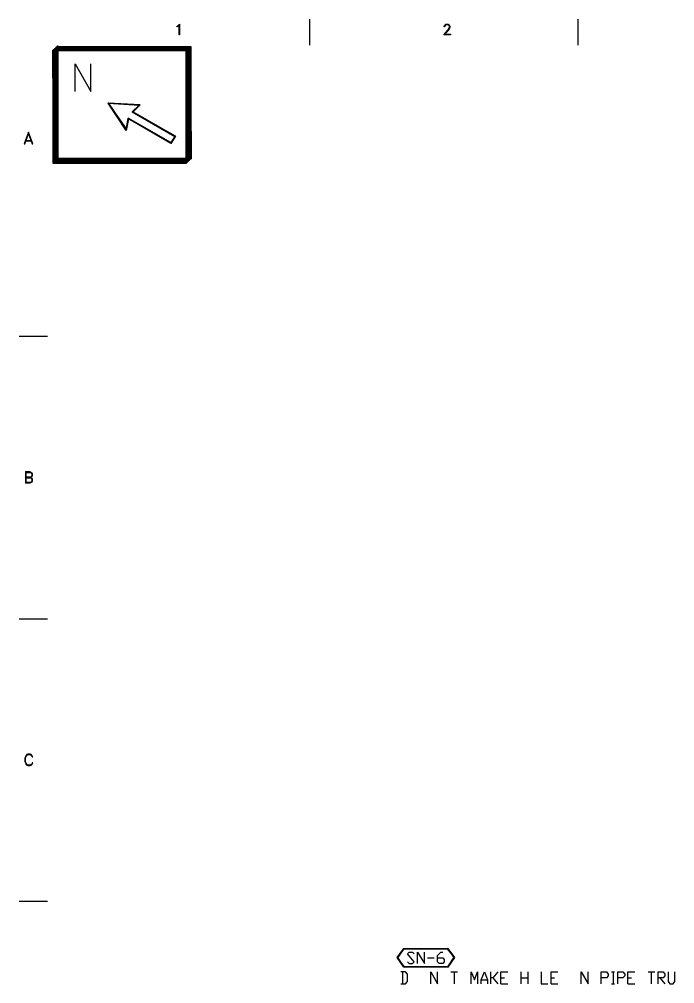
# Model space of a CAD drawing. Header units: millimetres. Extents: x 43 to 817, y 0 to 715.
# Drawn here: x 42.9 to 261.5, y 393.5 to 715.4 of the extents above; entities that cross this region are included whole.
import ezdxf

# ---------------------------------------------------------------- set-up
doc = ezdxf.new("R2010")
doc.units = ezdxf.units.MM
doc.layers.add('DIAGRAM', color=4, linetype='Continuous')

msp = doc.modelspace()

# ---------------------------------------------------------------- linework, layer by layer
at = {"layer": 'DIAGRAM'}
for p, q in [((139.84, 706.72), (139.84, 715.36)), ((229.36, 706.72), (229.36, 715.36)), ((95.44, 712.96), (95.8, 713.2)), ((95.8, 712.96), (95.44, 712.84)), ((95.44, 712.84), (95.44, 712.96)), ((95.8, 713.2), (96.28, 713.68)), ((96.16, 713.32), (95.8, 712.96)), ((96.16, 710.2), (96.16, 713.32)), ((96.28, 713.68), (96.28, 710.2)), ((184.48, 710.2), (185.92, 711.88)), ((184.6, 712.96), (184.72, 713.32)), ((184.6, 712.84), (184.6, 712.96)), ((184.72, 712.84), (184.6, 712.84)), ((186.04, 711.88), (184.6, 710.2)), ((184.72, 713.32), (184.96, 713.56)), ((184.96, 713.32), (184.72, 712.96)), ((184.72, 712.96), (184.72, 712.84)), ((184.96, 713.56), (185.2, 713.68)), ((185.2, 713.56), (184.96, 713.32)), ((185.2, 713.68), (185.92, 713.68)), ((185.92, 713.56), (185.2, 713.56)), ((185.92, 713.68), (186.28, 713.56)), ((186.28, 713.32), (185.92, 713.56)), ((185.92, 711.88), (186.28, 712.36)), ((186.4, 712.36), (186.04, 711.88)), ((186.28, 713.56), (186.4, 713.32)), ((186.4, 712.96), (186.28, 713.32)), ((186.28, 712.36), (186.4, 712.72)), ((186.4, 713.32), (186.52, 712.96)), ((186.4, 712.72), (186.4, 712.96)), ((186.52, 712.72), (186.4, 712.36)), ((186.52, 712.96), (186.52, 712.72)), ((96.28, 710.2), (96.16, 710.2)), ((186.76, 710.2), (184.48, 710.2)), ((184.6, 710.44), (186.76, 710.44)), ((186.76, 710.44), (186.76, 710.2)), ((54.28, 667.48), (54.04, 705.04)), ((54.04, 705.04), (54.04, 667.36)), ((54.28, 667.48), (54.04, 705.04)), ((54.04, 705.04), (54.28, 704.8)), ((54.04, 705.04), (54.28, 704.8)), ((99.04, 705.04), (54.04, 705.04)), ((54.28, 704.8), (99.04, 705.04)), ((54.28, 704.8), (99.04, 705.04)), ((54.64, 667.84), (54.52, 705.4)), ((54.52, 705.4), (54.52, 667.72)), ((54.64, 667.84), (54.52, 705.4)), ((54.52, 705.4), (54.64, 705.16)), ((54.52, 705.4), (54.64, 705.16)), ((99.4, 705.4), (54.52, 705.4)), ((54.64, 705.16), (99.4, 705.4)), ((54.64, 705.16), (99.4, 705.4)), ((54.64, 705.16), (54.64, 667.84)), ((99.28, 705.16), (54.64, 705.16)), ((55, 668.2), (54.88, 705.76)), ((54.88, 705.76), (54.88, 668.08)), ((55, 668.2), (54.88, 705.76)), ((54.88, 705.76), (55, 705.64)), ((54.88, 705.76), (55, 705.64)), ((99.76, 705.76), (54.88, 705.76)), ((55, 705.64), (99.76, 705.76)), ((55, 705.64), (99.76, 705.76)), ((55, 705.64), (55, 668.2)), ((99.64, 705.64), (55, 705.64)), ((55.36, 668.56), (55.24, 706.12)), ((55.24, 706.12), (55.24, 668.44)), ((55.36, 668.56), (55.24, 706.12)), ((55.24, 706.12), (55.36, 706)), ((55.24, 706.12), (55.36, 706)), ((100.24, 706.12), (55.24, 706.12)), ((55.36, 706), (100.24, 706.12)), ((55.36, 706), (100.24, 706.12)), ((55.36, 706), (55.36, 668.56)), ((100, 706), (55.36, 706)), ((55.72, 669.04), (55.6, 706.48)), ((55.6, 706.48), (55.6, 668.8)), ((55.72, 669.04), (55.6, 706.48)), ((55.6, 706.48), (55.72, 706.48)), ((55.72, 706.48), (55.72, 669.04)), ((99.04, 705.04), (98.92, 704.8)), ((99.04, 705.04), (98.92, 704.8)), ((99.04, 667.72), (99.04, 705.04)), ((99.4, 705.4), (99.28, 705.16)), ((99.4, 705.4), (99.28, 705.16)), ((99.28, 705.16), (99.4, 668.08)), ((99.28, 705.16), (99.4, 668.08)), ((99.28, 668.2), (99.28, 705.16)), ((99.4, 668.08), (99.4, 705.4)), ((99.76, 705.76), (99.64, 705.64)), ((99.76, 705.76), (99.64, 705.64)), ((99.64, 705.64), (99.76, 668.44)), ((99.64, 705.64), (99.76, 668.44)), ((99.64, 668.56), (99.64, 705.64)), ((99.76, 668.44), (99.76, 705.76)), ((100.24, 706.12), (100, 706)), ((100.24, 706.12), (100, 706)), ((100, 706), (100.24, 668.8)), ((100, 706), (100.24, 668.8)), ((100, 669.04), (100, 706)), ((100.24, 668.8), (100.24, 706.12)), ((54.28, 704.8), (54.28, 667.48)), ((98.92, 704.8), (54.28, 704.8)), ((98.68, 704.56), (98.56, 704.56)), ((98.56, 704.56), (98.68, 667.36)), ((98.56, 704.56), (98.68, 667.36)), ((98.56, 667.48), (98.56, 704.56)), ((98.68, 667.36), (98.68, 704.56)), ((98.92, 704.8), (99.04, 667.72)), ((98.92, 704.8), (99.04, 667.72)), ((98.92, 667.84), (98.92, 704.8)), ((61.48, 691.24), (61.48, 700.48)), ((61.48, 700.48), (66.76, 691.24)), ((66.76, 691.24), (66.76, 700.48)), ((72.64, 687.52), (72.52, 687.4)), ((72.52, 687.4), (72.64, 687.52)), ((72.52, 687.4), (78.52, 678.76)), ((72.52, 687.4), (78.52, 678.76)), ((78.52, 678.28), (72.52, 687.4)), ((83.2, 686.8), (72.52, 687.4)), ((72.52, 687.4), (82.84, 686.68)), ((83.2, 686.8), (72.52, 687.4)), ((78.52, 678.76), (72.64, 687.52)), ((72.64, 687.52), (83.2, 686.8)), ((82.84, 686.68), (80.56, 684.52)), ((83.2, 686.8), (80.92, 684.52)), ((80.92, 684.52), (82.84, 686.68)), ((80.92, 684.52), (82.84, 686.68)), ((82.84, 686.68), (83.2, 686.8)), ((82.84, 686.68), (83.2, 686.8)), ((78.52, 678.28), (79.24, 682.36)), ((79.24, 682.36), (78.52, 678.76)), ((78.52, 678.28), (79.24, 682.36)), ((79.24, 682.36), (79.36, 682.12)), ((79.24, 682.36), (79.36, 682.12)), ((93.4, 674.2), (79.24, 682.36)), ((94.96, 676.36), (80.56, 684.52)), ((80.56, 684.52), (94.72, 676.24)), ((94.96, 676.36), (80.56, 684.52)), ((80.56, 684.52), (80.92, 684.52)), ((80.56, 684.52), (80.92, 684.52)), ((80.92, 684.52), (94.96, 676.36)), ((79.36, 682.12), (78.52, 678.28)), ((79.36, 682.12), (93.4, 674.2)), ((79.36, 682.12), (93.4, 674.2)), ((93.4, 673.96), (79.36, 682.12)), ((46, 677.68), (44.56, 673.84)), ((44.68, 673.84), (46, 677.08)), ((47.44, 673.84), (46, 677.68)), ((46, 677.08), (47.2, 673.84)), ((78.52, 678.76), (78.52, 678.28)), ((78.52, 678.76), (78.52, 678.28)), ((94.96, 676.36), (93.4, 673.96)), ((93.4, 673.96), (94.72, 676.24)), ((94.72, 676.24), (93.4, 674.2)), ((93.4, 673.96), (94.72, 676.24)), ((94.72, 676.24), (94.96, 676.36)), ((94.72, 676.24), (94.96, 676.36)), ((44.56, 673.84), (44.68, 673.84)), ((44.92, 674.8), (47.08, 674.8)), ((45.04, 674.92), (46.84, 674.92)), ((47.2, 673.84), (47.44, 673.84)), ((93.4, 674.2), (93.4, 673.96)), ((93.4, 674.2), (93.4, 673.96)), ((98.56, 667.48), (54.04, 667.36)), ((98.56, 667.48), (54.04, 667.36)), ((54.04, 667.36), (54.28, 667.48)), ((54.04, 667.36), (54.28, 667.48)), ((54.04, 667.36), (98.68, 667.36)), ((54.28, 667.48), (98.56, 667.48)), ((98.92, 667.84), (54.52, 667.72)), ((98.92, 667.84), (54.52, 667.72)), ((54.52, 667.72), (54.64, 667.84)), ((54.52, 667.72), (54.64, 667.84)), ((54.52, 667.72), (99.04, 667.72)), ((54.64, 667.84), (98.92, 667.84)), ((99.28, 668.2), (54.88, 668.08)), ((99.28, 668.2), (54.88, 668.08)), ((54.88, 668.08), (55, 668.2)), ((54.88, 668.08), (55, 668.2)), ((54.88, 668.08), (99.4, 668.08)), ((55, 668.2), (99.28, 668.2)), ((99.64, 668.56), (55.24, 668.44)), ((99.64, 668.56), (55.24, 668.44)), ((55.24, 668.44), (55.36, 668.56)), ((55.24, 668.44), (55.36, 668.56)), ((55.24, 668.44), (99.76, 668.44)), ((55.36, 668.56), (99.64, 668.56)), ((100, 669.04), (55.6, 668.8)), ((100, 669.04), (55.6, 668.8)), ((55.6, 668.8), (55.72, 669.04)), ((55.6, 668.8), (55.72, 669.04)), ((55.6, 668.8), (100.24, 668.8)), ((55.72, 669.04), (100, 669.04)), ((98.68, 667.36), (98.56, 667.48)), ((98.68, 667.36), (98.56, 667.48)), ((99.04, 667.72), (98.92, 667.84)), ((99.04, 667.72), (98.92, 667.84)), ((99.4, 668.08), (99.28, 668.2)), ((99.4, 668.08), (99.28, 668.2)), ((99.76, 668.44), (99.64, 668.56)), ((99.76, 668.44), (99.64, 668.56)), ((100.24, 668.8), (100, 669.04)), ((100.24, 668.8), (100, 669.04)), ((42.88, 609.64), (52.24, 609.64)), ((44.92, 564.4), (44.92, 560.56)), ((44.92, 564.4), (46.36, 564.4)), ((45.04, 564.16), (45.04, 560.8)), ((45.04, 564.16), (46.36, 564.16)), ((46.36, 564.4), (46.84, 564.16)), ((46.36, 564.16), (46.84, 564.04)), ((46.84, 564.16), (47.08, 564.04)), ((46.84, 564.04), (47.08, 563.68)), ((47.08, 564.04), (47.2, 563.68)), ((47.08, 563.68), (47.08, 563.08)), ((47.2, 563.68), (47.2, 563.08)), ((46.36, 560.56), (44.92, 560.56)), ((46.36, 562.6), (45.04, 562.6)), ((45.04, 562.36), (46.36, 562.36)), ((46.36, 560.8), (45.04, 560.8)), ((46.84, 562.72), (46.36, 562.6)), ((46.84, 562.6), (46.36, 562.36)), ((46.36, 562.6), (46.84, 562.36)), ((46.36, 562.36), (46.84, 562.24)), ((46.84, 560.92), (46.36, 560.8)), ((46.84, 560.8), (46.36, 560.56)), ((47.08, 563.08), (46.84, 562.72)), ((47.08, 562.72), (46.84, 562.6)), ((46.84, 562.36), (47.08, 562.24)), ((46.84, 562.24), (47.08, 561.88)), ((47.08, 561.28), (46.84, 560.92)), ((47.08, 560.92), (46.84, 560.8)), ((47.2, 563.08), (47.08, 562.72)), ((47.08, 562.24), (47.2, 561.88)), ((47.08, 561.88), (47.08, 561.28)), ((47.2, 561.28), (47.08, 560.92)), ((47.2, 561.88), (47.2, 561.28)), ((42.88, 515.32), (52.24, 515.32)), ((45.4, 469.96), (45.04, 469.6)), ((45.76, 470.08), (45.4, 469.96)), ((45.4, 469.72), (45.76, 469.96)), ((46.48, 470.08), (45.76, 470.08)), ((45.76, 469.96), (46.48, 469.96)), ((46.84, 469.96), (46.48, 470.08)), ((46.48, 469.96), (46.84, 469.72)), ((47.2, 469.6), (46.84, 469.96)), ((44.92, 469.24), (44.68, 468.64)), ((44.68, 468.64), (44.68, 467.8)), ((44.68, 467.8), (44.92, 467.2)), ((45.04, 469.6), (44.92, 469.24)), ((44.92, 468.64), (45.04, 469.24)), ((44.92, 467.8), (44.92, 468.64)), ((45.04, 467.2), (44.92, 467.8)), ((44.92, 467.2), (45.04, 466.84)), ((45.04, 469.24), (45.4, 469.72)), ((45.4, 466.72), (45.04, 467.2)), ((45.04, 466.84), (45.4, 466.48)), ((45.76, 466.48), (45.4, 466.72)), ((46.84, 466.72), (46.48, 466.48)), ((46.84, 469.72), (47.08, 469.6)), ((47.08, 466.84), (46.84, 466.72)), ((46.84, 466.48), (47.2, 466.84)), ((47.08, 469.6), (47.2, 469.24)), ((47.2, 467.2), (47.08, 466.84)), ((47.44, 469.24), (47.2, 469.6)), ((47.2, 469.24), (47.44, 469.24)), ((47.44, 467.2), (47.2, 467.2)), ((47.2, 466.84), (47.44, 467.2)), ((45.4, 466.48), (45.76, 466.36)), ((46.48, 466.48), (45.76, 466.48)), ((45.76, 466.36), (46.48, 466.36)), ((46.48, 466.36), (46.84, 466.48)), ((42.88, 421.12), (52.24, 421.12)), ((168.88, 402.28), (171.16, 405.28)), ((171.16, 405.28), (169.12, 402.28)), ((171.16, 405.28), (169.12, 402.28)), ((169.12, 402.28), (171.28, 405.16)), ((171.28, 405.16), (171.16, 405.28)), ((171.16, 405.28), (185.8, 405.28)), ((171.28, 405.16), (171.16, 405.28)), ((185.8, 405.28), (171.28, 405.16)), ((185.8, 405.28), (171.28, 405.16)), ((171.28, 405.16), (185.68, 405.16)), ((172.36, 403.48), (172.96, 404.08)), ((174.64, 400.84), (172.36, 403.48)), ((172.96, 404.08), (174.04, 404.08)), ((174.04, 404.08), (174.64, 403.48)), ((175.72, 400.24), (175.72, 404.08)), ((175.72, 404.08), (178, 400.24)), ((178, 400.24), (178, 404.08)), ((182.44, 402.88), (183.52, 404.08)), ((182.44, 400.84), (182.44, 402.88)), ((183.52, 404.08), (184.12, 404.08)), ((185.68, 405.16), (185.8, 405.28)), ((185.68, 405.16), (185.8, 405.28)), ((188.08, 402.28), (185.68, 405.16)), ((185.68, 405.16), (187.84, 402.28)), ((188.08, 402.28), (185.68, 405.16)), ((185.8, 405.28), (188.08, 402.28)), ((169.12, 402.28), (168.88, 402.28)), ((169.12, 402.28), (168.88, 402.28)), ((168.88, 402.28), (171.28, 399.16)), ((168.88, 402.28), (171.28, 399.16)), ((171.16, 399.04), (168.88, 402.28)), ((171.28, 399.16), (169.12, 402.28)), ((171.28, 399.16), (171.16, 399.04)), ((171.28, 399.16), (171.28, 399.04)), ((171.28, 399.04), (185.68, 399.16)), ((185.68, 399.16), (171.28, 399.16)), ((171.28, 399.04), (185.68, 399.16)), ((172.36, 400.84), (172.96, 400.24)), ((172.96, 400.24), (174.04, 400.24)), ((174.04, 400.24), (174.64, 400.84)), ((179.08, 402.16), (181.24, 402.16)), ((182.44, 402.16), (184.12, 402.16)), ((182.92, 400.24), (182.44, 400.84)), ((184.12, 400.24), (182.92, 400.24)), ((184.12, 402.16), (184.6, 401.56)), ((184.6, 400.84), (184.12, 400.24)), ((184.6, 401.56), (184.6, 400.84)), ((187.84, 402.28), (185.68, 399.16)), ((185.68, 399.16), (185.8, 399.04)), ((185.68, 399.16), (185.8, 399.04)), ((185.8, 399.04), (187.84, 402.28)), ((185.8, 399.04), (187.84, 402.28)), ((188.08, 402.28), (185.8, 399.04)), ((187.84, 402.28), (188.08, 402.28)), ((187.84, 402.28), (188.08, 402.28)), ((171.76, 397.48), (170.2, 397.48)), ((170.68, 397.48), (170.68, 393.52)), ((185.8, 399.04), (171.28, 399.04)), ((172.36, 396.76), (171.76, 397.48)), ((172.36, 394.24), (172.36, 396.76)), ((180.16, 393.52), (180.16, 397.48)), ((180.16, 397.48), (182.44, 393.52)), ((182.44, 393.52), (182.44, 397.48)), ((186.88, 397.48), (189.04, 397.48)), ((187.96, 397.48), (187.96, 393.52)), ((193.6, 393.52), (193.6, 397.48)), ((193.6, 397.48), (194.68, 394.84)), ((194.68, 394.84), (195.76, 397.48)), ((195.76, 397.48), (195.76, 393.52)), ((196.96, 394.84), (198.04, 397.48)), ((198.04, 397.48), (199.12, 394.84)), ((200.2, 393.52), (200.2, 397.48)), ((202.48, 397.48), (200.8, 395.44)), ((203.56, 393.52), (203.56, 397.48)), ((203.56, 397.48), (205.84, 397.48)), ((210.28, 393.52), (210.28, 397.48)), ((212.56, 397.48), (212.56, 393.52)), ((217, 397.48), (217, 393.52)), ((220.36, 393.52), (220.36, 397.48)), ((220.36, 397.48), (222.52, 397.48)), ((230.32, 393.52), (230.32, 397.48)), ((230.32, 397.48), (232.6, 393.52)), ((232.6, 393.52), (232.6, 397.48)), ((237.04, 393.52), (237.04, 397.48)), ((237.04, 397.48), (238.72, 397.48)), ((238.72, 397.48), (239.32, 396.76)), ((239.32, 396.16), (238.72, 395.44)), ((239.32, 396.76), (239.32, 396.16)), ((240.4, 397.48), (241.48, 397.48)), ((241, 397.48), (241, 393.52)), ((242.56, 393.52), (242.56, 397.48)), ((242.56, 397.48), (244.24, 397.48)), ((244.24, 397.48), (244.84, 396.76)), ((244.84, 396.16), (244.24, 395.44)), ((244.84, 396.76), (244.84, 396.16)), ((245.92, 393.52), (245.92, 397.48)), ((245.92, 397.48), (248.2, 397.48)), ((252.64, 397.48), (254.92, 397.48)), ((253.72, 397.48), (253.72, 393.52)), ((256, 393.52), (256, 397.48)), ((256, 397.48), (257.68, 397.48)), ((257.68, 397.48), (258.28, 396.76)), ((258.28, 396.16), (257.68, 395.44)), ((258.28, 396.76), (258.28, 396.16)), ((259.36, 397.48), (259.36, 394.24)), ((261.52, 394.24), (261.52, 397.48)), ((170.2, 393.52), (171.76, 393.52)), ((171.76, 393.52), (172.36, 394.24)), ((196.96, 393.52), (196.96, 394.84)), ((196.96, 394.84), (199.12, 394.84)), ((199.12, 394.84), (199.12, 393.52)), ((200.8, 395.44), (200.2, 395.44)), ((200.8, 395.44), (202.48, 393.52)), ((203.56, 395.44), (204.76, 395.44)), ((203.56, 393.52), (205.84, 393.52)), ((210.28, 395.44), (212.56, 395.44)), ((217, 393.52), (219.16, 393.52)), ((220.36, 395.44), (221.44, 395.44)), ((220.36, 393.52), (222.52, 393.52)), ((238.72, 395.44), (237.04, 395.44)), ((240.4, 393.52), (241.48, 393.52)), ((244.24, 395.44), (242.56, 395.44)), ((245.92, 395.44), (247.12, 395.44)), ((245.92, 393.52), (248.2, 393.52)), ((257.68, 395.44), (256, 395.44)), ((256.6, 395.44), (258.28, 393.52)), ((259.36, 394.24), (259.84, 393.52)), ((259.84, 393.52), (261.04, 393.52)), ((261.04, 393.52), (261.52, 394.24))]:
    msp.add_line(p, q, dxfattribs=at)

doc.saveas('drawing.dxf')
